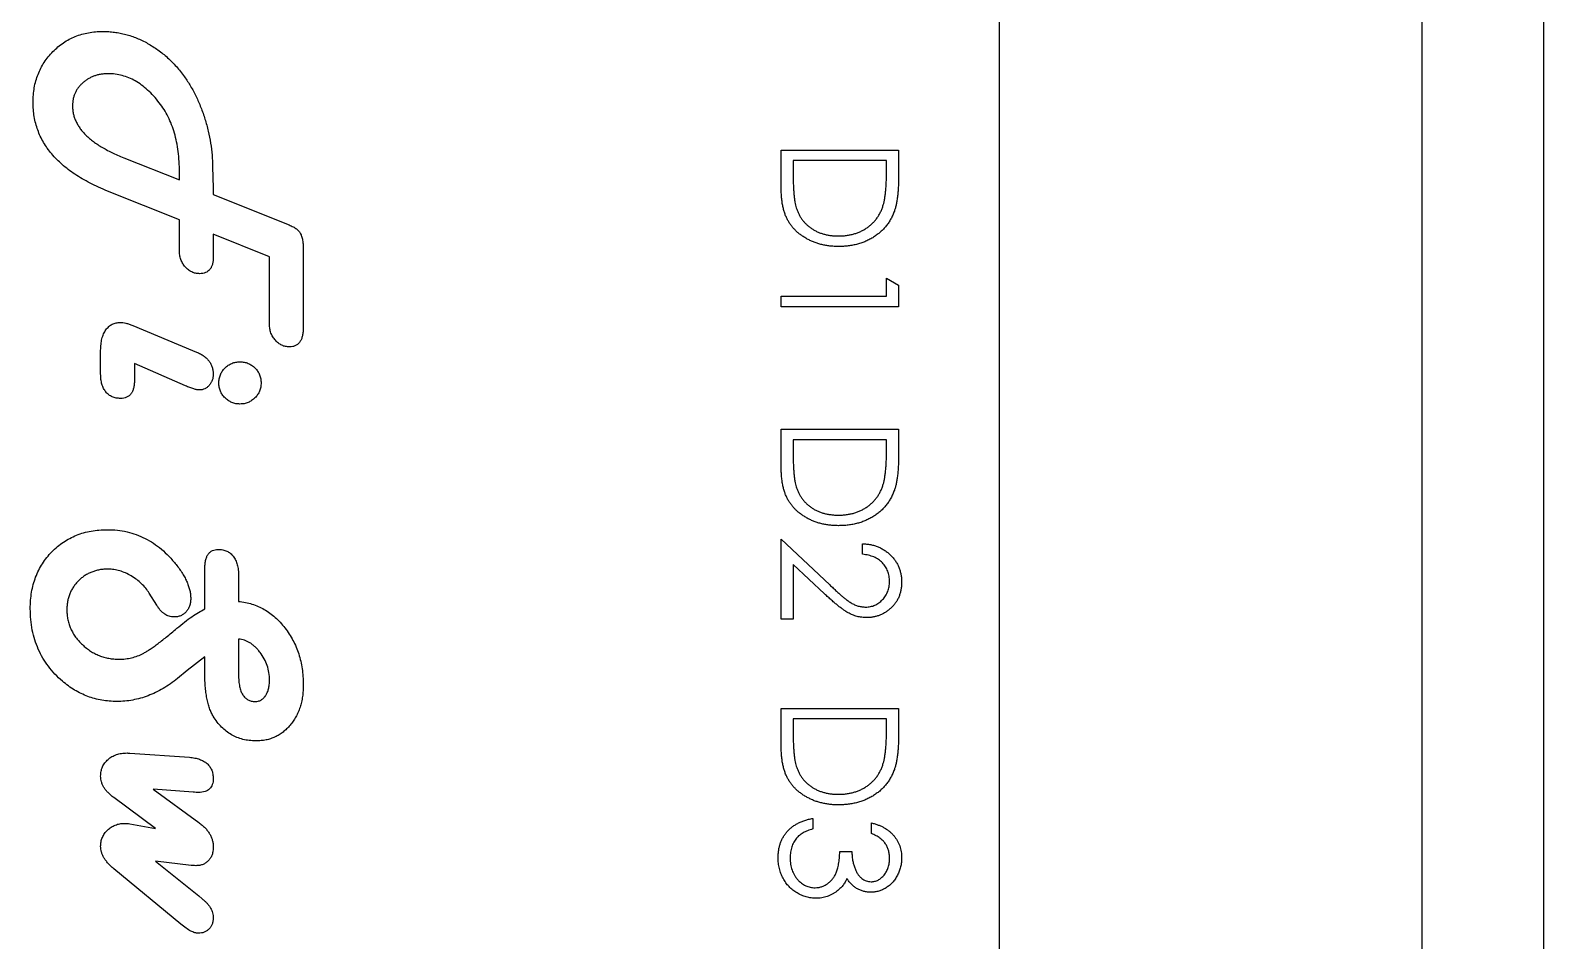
# Model space of a CAD drawing. Header units: millimetres. Extents: x 2 to 1187, y 2 to 839.
# Drawn here: x 215.03 to 242.3, y 710.79 to 727.18 of the extents above; entities that cross this region are included whole.
import ezdxf

# ---------------------------------------------------------------- set-up
doc = ezdxf.new("R2010")
doc.units = ezdxf.units.MM

msp = doc.modelspace()

# ---------------------------------------------------------------- linework, layer by layer
at = {"color": 7, "linetype": 'Continuous', "lineweight": 25}
for p, q in [((242.297, 671.841), (242.297, 747.506)), ((232.487, 735.964), (232.487, 675.639)), ((240.107, 675.639), (240.107, 735.964)), ((216.713, 724.886), (217.717, 724.485)), ((228.557, 725.024), (230.674, 725.024)), ((228.557, 724.368), (228.557, 725.024)), ((228.774, 724.834), (228.774, 724.591)), ((230.457, 724.834), (228.774, 724.834)), ((230.457, 724.685), (230.457, 724.834)), ((230.674, 725.024), (230.674, 724.597)), ((217.717, 724.485), (217.717, 724.628)), ((218.313, 724.721), (218.323, 724.344)), ((217.717, 723.769), (216.421, 724.286)), ((218.323, 724.344), (218.326, 724.226)), ((218.326, 724.226), (219.602, 723.713)), ((217.717, 723.218), (217.717, 723.769)), ((219.602, 723.713), (219.676, 723.683)), ((218.326, 723.509), (218.326, 723.095)), ((219.34, 723.1), (218.326, 723.509)), ((219.948, 723.207), (219.948, 721.836)), ((219.34, 721.886), (219.34, 723.1)), ((230.457, 722.718), (230.674, 722.593)), ((230.457, 722.392), (230.457, 722.718)), ((228.557, 722.392), (230.457, 722.392)), ((228.557, 722.202), (228.557, 722.392)), ((230.674, 722.593), (230.674, 722.202)), ((230.674, 722.202), (228.557, 722.202)), ((216.876, 721.864), (217.952, 721.415)), ((216.297, 720.992), (216.297, 721.418)), ((217.952, 721.415), (218.026, 721.386)), ((216.906, 721.179), (216.906, 720.877)), ((217.825, 720.779), (216.906, 721.179)), ((228.557, 719.997), (230.674, 719.997)), ((228.557, 719.341), (228.557, 719.997)), ((230.674, 719.997), (230.674, 719.57)), ((228.774, 719.807), (228.774, 719.564)), ((230.457, 719.807), (228.774, 719.807)), ((230.457, 719.658), (230.457, 719.807)), ((228.557, 718.016), (229.433, 717.195)), ((228.557, 716.578), (228.557, 718.016)), ((230.023, 717.745), (230.023, 717.935)), ((218.173, 716.76), (218.173, 717.482)), ((228.774, 717.563), (228.774, 716.578)), ((229.34, 717.033), (228.774, 717.563)), ((218.782, 717.356), (218.782, 716.898)), ((217.307, 716.827), (217.174, 717.043)), ((228.774, 716.578), (228.557, 716.578)), ((218.782, 716.217), (218.782, 715.575)), ((218.173, 715.896), (217.858, 715.65)), ((218.173, 715.628), (218.173, 715.896)), ((217.858, 715.65), (217.684, 715.508)), ((228.557, 714.97), (230.674, 714.97)), ((228.557, 714.314), (228.557, 714.97)), ((230.674, 714.97), (230.674, 714.543)), ((228.774, 714.78), (228.774, 714.537)), ((230.457, 714.78), (228.774, 714.78)), ((230.457, 714.631), (230.457, 714.78)), ((216.824, 714.165), (217.896, 714.089)), ((217.284, 712.808), (216.535, 713.363)), ((217.246, 713.514), (218.064, 712.917)), ((217.964, 713.461), (217.246, 713.514)), ((216.823, 712.891), (217.284, 712.808)), ((229.127, 712.989), (229.127, 712.799)), ((230.186, 712.718), (230.186, 712.908)), ((229.616, 712.392), (229.833, 712.392)), ((217.742, 711.084), (216.535, 712.08)), ((217.284, 712.217), (218.067, 711.592)), ((217.926, 712.141), (217.284, 712.217)), ((218.067, 711.592), (218.128, 711.541))]:
    msp.add_line(p, q, dxfattribs=at)
for points, knots in [([(215.08, 725.882), (215.081, 725.927), (215.083, 726.015), (215.1, 726.145), (215.127, 726.269), (215.168, 726.387), (215.217, 726.499), (215.279, 726.605), (215.352, 726.705), (215.435, 726.798), (215.527, 726.883), (215.625, 726.957), (215.73, 727.02), (215.84, 727.071), (215.956, 727.112), (216.078, 727.138), (216.205, 727.157), (216.292, 727.159), (216.337, 727.16)], [0, 0, 0, 0, 0.067594, 0.132505, 0.195265, 0.256964, 0.317959, 0.378657, 0.440276, 0.502661, 0.56499, 0.626209, 0.686628, 0.747234, 0.807812, 0.869801, 0.933589, 1, 1, 1, 1]), ([(216.337, 727.16), (216.372, 727.159), (216.442, 727.158), (216.546, 727.147), (216.649, 727.131), (216.75, 727.107), (216.851, 727.077), (216.95, 727.04), (217.049, 726.997), (217.145, 726.946), (217.239, 726.889), (217.331, 726.828), (217.419, 726.76), (217.503, 726.688), (217.585, 726.61), (217.663, 726.527), (217.737, 726.438), (217.784, 726.376), (217.807, 726.344)], [0, 0, 0, 0, 0.060363, 0.120083, 0.179374, 0.239015, 0.299153, 0.359577, 0.421115, 0.483613, 0.546476, 0.60989, 0.673314, 0.73669, 0.801187, 0.866344, 0.932676, 1, 1, 1, 1]), ([(216.436, 726.399), (216.413, 726.399), (216.369, 726.398), (216.305, 726.389), (216.243, 726.377), (216.184, 726.359), (216.127, 726.336), (216.073, 726.307), (216.022, 726.274), (215.975, 726.235), (215.932, 726.193), (215.894, 726.148), (215.861, 726.101), (215.836, 726.05), (215.815, 725.997), (215.801, 725.941), (215.792, 725.883), (215.791, 725.844), (215.79, 725.824)], [0, 0, 0, 0, 0.069826, 0.13683, 0.2022, 0.265819, 0.328783, 0.39195, 0.454797, 0.518394, 0.581673, 0.641695, 0.701355, 0.759367, 0.818368, 0.876912, 0.937519, 1, 1, 1, 1]), ([(217.353, 725.876), (217.32, 725.918), (217.255, 725.998), (217.148, 726.105), (217.037, 726.195), (216.924, 726.27), (216.807, 726.327), (216.686, 726.369), (216.562, 726.395), (216.478, 726.398), (216.436, 726.399)], [0, 0, 0, 0, 0.146335, 0.283415, 0.412996, 0.535782, 0.654185, 0.769708, 0.884759, 1, 1, 1, 1]), ([(217.807, 726.344), (217.845, 726.288), (217.922, 726.174), (218.02, 725.989), (218.106, 725.79), (218.179, 725.581), (218.238, 725.366), (218.281, 725.149), (218.308, 724.935), (218.311, 724.792), (218.313, 724.721)], [0, 0, 0, 0, 0.11758, 0.239015, 0.363665, 0.493665, 0.624132, 0.751489, 0.876814, 1, 1, 1, 1]), ([(216.421, 724.286), (216.367, 724.309), (216.261, 724.354), (216.108, 724.426), (215.967, 724.505), (215.835, 724.586), (215.715, 724.672), (215.604, 724.761), (215.505, 724.855), (215.414, 724.952), (215.336, 725.055), (215.267, 725.161), (215.209, 725.271), (215.162, 725.385), (215.126, 725.504), (215.098, 725.626), (215.084, 725.753), (215.081, 725.838), (215.08, 725.882)], [0, 0, 0, 0, 0.0794, 0.155175, 0.227494, 0.297025, 0.363389, 0.427145, 0.488326, 0.547773, 0.605648, 0.662018, 0.717897, 0.772954, 0.828455, 0.884585, 0.941577, 1, 1, 1, 1]), ([(217.717, 724.628), (217.716, 724.691), (217.714, 724.815), (217.696, 724.996), (217.668, 725.168), (217.629, 725.329), (217.578, 725.481), (217.515, 725.623), (217.442, 725.756), (217.383, 725.836), (217.353, 725.876)], [0, 0, 0, 0, 0.1436955, 0.280782, 0.4118361, 0.5369578, 0.656946, 0.7740427, 0.8879185, 1, 1, 1, 1]), ([(215.79, 725.824), (215.791, 725.8), (215.793, 725.753), (215.803, 725.684), (215.821, 725.616), (215.847, 725.55), (215.88, 725.486), (215.919, 725.423), (215.967, 725.362), (216.021, 725.302), (216.083, 725.245), (216.151, 725.188), (216.227, 725.134), (216.31, 725.081), (216.401, 725.03), (216.498, 724.98), (216.603, 724.931), (216.676, 724.902), (216.713, 724.886)], [0, 0, 0, 0, 0.050531, 0.100396, 0.150313, 0.200739, 0.252202, 0.305201, 0.36019, 0.417578, 0.478138, 0.541356, 0.608374, 0.678197, 0.752587, 0.830926, 0.913356, 1, 1, 1, 1]), ([(228.774, 724.591), (228.775, 724.556), (228.775, 724.489), (228.777, 724.393), (228.782, 724.304), (228.787, 724.224), (228.795, 724.153), (228.804, 724.09), (228.814, 724.035), (228.824, 724.002), (228.828, 723.986)], [0, 0, 0, 0, 0.171901, 0.330628, 0.475549, 0.606746, 0.725024, 0.829742, 0.921323, 1, 1, 1, 1]), ([(230.398, 724.035), (230.403, 724.053), (230.413, 724.09), (230.424, 724.152), (230.434, 724.221), (230.443, 724.299), (230.449, 724.384), (230.454, 724.477), (230.457, 724.579), (230.457, 724.649), (230.457, 724.685)], [0, 0, 0, 0, 0.084319, 0.179285, 0.286583, 0.405111, 0.535593, 0.67819, 0.832976, 1, 1, 1, 1]), ([(230.674, 724.597), (230.674, 724.56), (230.673, 724.488), (230.67, 724.384), (230.664, 724.288), (230.656, 724.2), (230.645, 724.12), (230.632, 724.048), (230.617, 723.983), (230.604, 723.944), (230.598, 723.925)], [0, 0, 0, 0, 0.16429, 0.317407, 0.458845, 0.588746, 0.707831, 0.81577, 0.91288, 1, 1, 1, 1]), ([(229.589, 723.287), (229.563, 723.288), (229.511, 723.289), (229.435, 723.295), (229.362, 723.305), (229.29, 723.32), (229.221, 723.339), (229.155, 723.362), (229.091, 723.389), (229.029, 723.42), (228.971, 723.455), (228.917, 723.492), (228.865, 723.531), (228.819, 723.574), (228.776, 723.619), (228.738, 723.666), (228.703, 723.716), (228.671, 723.769), (228.644, 723.826), (228.621, 723.888), (228.601, 723.955), (228.585, 724.027), (228.572, 724.105), (228.564, 724.188), (228.558, 724.276), (228.558, 724.337), (228.557, 724.368)], [0, 0, 0, 0, 0.046076, 0.090797, 0.134281, 0.177005, 0.218799, 0.260135, 0.300966, 0.341496, 0.381461, 0.420134, 0.457932, 0.494759, 0.531032, 0.56696, 0.602531, 0.638141, 0.674888, 0.713498, 0.754468, 0.797837, 0.844006, 0.893083, 0.944969, 1, 1, 1, 1]), ([(228.828, 723.986), (228.835, 723.967), (228.849, 723.929), (228.873, 723.874), (228.902, 723.822), (228.935, 723.774), (228.971, 723.729), (229.011, 723.687), (229.055, 723.648), (229.103, 723.612), (229.154, 723.581), (229.208, 723.553), (229.265, 723.529), (229.325, 723.51), (229.387, 723.496), (229.452, 723.485), (229.52, 723.479), (229.566, 723.478), (229.589, 723.477)], [0, 0, 0, 0, 0.062404, 0.123317, 0.183094, 0.241742, 0.300863, 0.359954, 0.419146, 0.479785, 0.541094, 0.602537, 0.66452, 0.727852, 0.79293, 0.859696, 0.928477, 1, 1, 1, 1]), ([(229.589, 723.477), (229.614, 723.478), (229.663, 723.478), (229.734, 723.486), (229.803, 723.497), (229.869, 723.513), (229.932, 723.534), (229.993, 723.559), (230.05, 723.589), (230.105, 723.624), (230.156, 723.662), (230.203, 723.705), (230.247, 723.751), (230.286, 723.8), (230.32, 723.854), (230.351, 723.911), (230.377, 723.971), (230.391, 724.013), (230.398, 724.035)], [0, 0, 0, 0, 0.070142, 0.137795, 0.2032, 0.267139, 0.329981, 0.391589, 0.453055, 0.514083, 0.574741, 0.634599, 0.693842, 0.753474, 0.81315, 0.874096, 0.936015, 1, 1, 1, 1]), ([(230.598, 723.925), (230.588, 723.901), (230.57, 723.852), (230.535, 723.783), (230.496, 723.718), (230.452, 723.657), (230.402, 723.601), (230.348, 723.548), (230.288, 723.5), (230.224, 723.455), (230.156, 723.416), (230.084, 723.381), (230.01, 723.352), (229.932, 723.329), (229.851, 723.31), (229.766, 723.297), (229.679, 723.289), (229.619, 723.288), (229.589, 723.287)], [0, 0, 0, 0, 0.061542, 0.121689, 0.181146, 0.239864, 0.298688, 0.357631, 0.417586, 0.478661, 0.540404, 0.602339, 0.665116, 0.728572, 0.79366, 0.860541, 0.929239, 1, 1, 1, 1]), ([(219.676, 723.683), (219.701, 723.673), (219.748, 723.653), (219.811, 723.617), (219.859, 723.575), (219.897, 723.527), (219.92, 723.467), (219.937, 723.395), (219.947, 723.307), (219.948, 723.242), (219.948, 723.207)], [0, 0, 0, 0, 0.137096, 0.25548, 0.361145, 0.455384, 0.555903, 0.678189, 0.825697, 1, 1, 1, 1]), ([(218.082, 722.798), (218.057, 722.8), (218.008, 722.803), (217.939, 722.826), (217.876, 722.866), (217.82, 722.918), (217.774, 722.982), (217.741, 723.054), (217.72, 723.133), (217.718, 723.189), (217.717, 723.218)], [0, 0, 0, 0, 0.119929, 0.234674, 0.352102, 0.476393, 0.604128, 0.73147, 0.861147, 1, 1, 1, 1]), ([(218.326, 723.095), (218.325, 723.071), (218.324, 723.028), (218.313, 722.967), (218.294, 722.915), (218.266, 722.872), (218.231, 722.839), (218.188, 722.814), (218.137, 722.801), (218.101, 722.799), (218.082, 722.798)], [0, 0, 0, 0, 0.159181, 0.298744, 0.422186, 0.534389, 0.641688, 0.751674, 0.86952, 1, 1, 1, 1]), ([(216.297, 721.418), (216.298, 721.455), (216.301, 721.525), (216.318, 721.625), (216.348, 721.712), (216.389, 721.787), (216.442, 721.846), (216.503, 721.891), (216.575, 721.916), (216.626, 721.919), (216.652, 721.921)], [0, 0, 0, 0, 0.160913, 0.305426, 0.437887, 0.559154, 0.672936, 0.780857, 0.886838, 1, 1, 1, 1]), ([(216.652, 721.921), (216.668, 721.92), (216.701, 721.919), (216.754, 721.907), (216.814, 721.89), (216.854, 721.873), (216.876, 721.864)], [0, 0, 0, 0, 0.201961, 0.435723, 0.699382, 1, 1, 1, 1]), ([(219.699, 721.48), (219.675, 721.481), (219.628, 721.483), (219.56, 721.507), (219.498, 721.545), (219.443, 721.597), (219.398, 721.659), (219.364, 721.729), (219.343, 721.806), (219.341, 721.859), (219.34, 721.886)], [0, 0, 0, 0, 0.119021, 0.234288, 0.352997, 0.478698, 0.607662, 0.734788, 0.864054, 1, 1, 1, 1]), ([(219.948, 721.836), (219.948, 721.808), (219.947, 721.756), (219.934, 721.683), (219.917, 721.62), (219.888, 721.569), (219.853, 721.528), (219.808, 721.5), (219.756, 721.483), (219.719, 721.481), (219.699, 721.48)], [0, 0, 0, 0, 0.168752, 0.31681, 0.44782, 0.563516, 0.669238, 0.772543, 0.880674, 1, 1, 1, 1]), ([(218.026, 721.386), (218.05, 721.376), (218.096, 721.356), (218.156, 721.316), (218.209, 721.273), (218.252, 721.225), (218.286, 721.171), (218.308, 721.113), (218.323, 721.05), (218.325, 721.006), (218.326, 720.984)], [0, 0, 0, 0, 0.145512, 0.279216, 0.404163, 0.52462, 0.639504, 0.755646, 0.874007, 1, 1, 1, 1]), ([(216.657, 720.552), (216.63, 720.553), (216.578, 720.555), (216.506, 720.579), (216.442, 720.614), (216.389, 720.667), (216.348, 720.732), (216.317, 720.809), (216.301, 720.897), (216.298, 720.959), (216.297, 720.992)], [0, 0, 0, 0, 0.124924, 0.239869, 0.35081, 0.464073, 0.582658, 0.708713, 0.846916, 1, 1, 1, 1]), ([(218.326, 720.984), (218.325, 720.965), (218.323, 720.929), (218.309, 720.877), (218.286, 720.829), (218.254, 720.786), (218.216, 720.75), (218.175, 720.723), (218.128, 720.707), (218.096, 720.705), (218.079, 720.704)], [0, 0, 0, 0, 0.134854, 0.261958, 0.389872, 0.520408, 0.646698, 0.764912, 0.880238, 1, 1, 1, 1]), ([(218.427, 720.831), (218.428, 720.856), (218.431, 720.906), (218.452, 720.978), (218.488, 721.044), (218.536, 721.102), (218.595, 721.15), (218.66, 721.186), (218.732, 721.207), (218.782, 721.21), (218.807, 721.211)], [0, 0, 0, 0, 0.127804, 0.250703, 0.372885, 0.5, 0.627115, 0.749297, 0.872196, 1, 1, 1, 1]), ([(218.807, 721.211), (218.833, 721.21), (218.883, 721.207), (218.955, 721.186), (219.02, 721.15), (219.079, 721.102), (219.127, 721.044), (219.163, 720.978), (219.184, 720.906), (219.186, 720.856), (219.188, 720.831)], [0, 0, 0, 0, 0.127804, 0.250703, 0.372885, 0.5, 0.627115, 0.749297, 0.872196, 1, 1, 1, 1]), ([(216.906, 720.877), (216.905, 720.852), (216.904, 720.804), (216.892, 720.737), (216.873, 720.68), (216.846, 720.633), (216.81, 720.596), (216.765, 720.57), (216.714, 720.553), (216.677, 720.552), (216.657, 720.552)], [0, 0, 0, 0, 0.163087, 0.30785, 0.433392, 0.547451, 0.655418, 0.761908, 0.874045, 1, 1, 1, 1]), ([(218.079, 720.704), (218.064, 720.705), (218.028, 720.708), (217.97, 720.724), (217.9, 720.746), (217.851, 720.768), (217.825, 720.779)], [0, 0, 0, 0, 0.176211, 0.402499, 0.674985, 1, 1, 1, 1]), ([(218.807, 720.45), (218.782, 720.452), (218.732, 720.454), (218.66, 720.476), (218.595, 720.512), (218.536, 720.56), (218.488, 720.618), (218.452, 720.683), (218.431, 720.755), (218.428, 720.805), (218.427, 720.831)], [0, 0, 0, 0, 0.127804, 0.250703, 0.372885, 0.5, 0.627115, 0.749297, 0.872196, 1, 1, 1, 1]), ([(219.188, 720.831), (219.186, 720.805), (219.184, 720.755), (219.163, 720.683), (219.127, 720.618), (219.079, 720.56), (219.02, 720.512), (218.955, 720.476), (218.883, 720.454), (218.833, 720.452), (218.807, 720.45)], [0, 0, 0, 0, 0.127804, 0.250703, 0.372885, 0.5, 0.627115, 0.749297, 0.872196, 1, 1, 1, 1]), ([(230.398, 719.008), (230.403, 719.026), (230.413, 719.063), (230.424, 719.125), (230.434, 719.194), (230.443, 719.272), (230.449, 719.357), (230.454, 719.45), (230.457, 719.552), (230.457, 719.622), (230.457, 719.658)], [0, 0, 0, 0, 0.084319, 0.179285, 0.286583, 0.405111, 0.535593, 0.67819, 0.832976, 1, 1, 1, 1]), ([(229.589, 718.26), (229.563, 718.261), (229.511, 718.261), (229.435, 718.268), (229.362, 718.278), (229.29, 718.293), (229.221, 718.312), (229.155, 718.335), (229.091, 718.362), (229.029, 718.393), (228.971, 718.428), (228.917, 718.465), (228.865, 718.504), (228.819, 718.547), (228.776, 718.591), (228.738, 718.639), (228.703, 718.689), (228.671, 718.742), (228.644, 718.799), (228.621, 718.86), (228.601, 718.928), (228.585, 719), (228.572, 719.078), (228.564, 719.161), (228.558, 719.249), (228.558, 719.31), (228.557, 719.341)], [0, 0, 0, 0, 0.046076, 0.090797, 0.134281, 0.177005, 0.218799, 0.260135, 0.300966, 0.341496, 0.381461, 0.420134, 0.457932, 0.494759, 0.531032, 0.56696, 0.602531, 0.638141, 0.674888, 0.713498, 0.754468, 0.797837, 0.844006, 0.893083, 0.944969, 1, 1, 1, 1]), ([(228.774, 719.564), (228.775, 719.529), (228.775, 719.462), (228.777, 719.366), (228.782, 719.277), (228.787, 719.197), (228.795, 719.126), (228.804, 719.063), (228.814, 719.008), (228.824, 718.974), (228.828, 718.959)], [0, 0, 0, 0, 0.171901, 0.330628, 0.475549, 0.606746, 0.725024, 0.829742, 0.921323, 1, 1, 1, 1]), ([(230.674, 719.57), (230.674, 719.532), (230.673, 719.461), (230.67, 719.357), (230.664, 719.261), (230.656, 719.173), (230.645, 719.093), (230.632, 719.021), (230.617, 718.956), (230.604, 718.917), (230.598, 718.898)], [0, 0, 0, 0, 0.16429, 0.317407, 0.458845, 0.588746, 0.707831, 0.81577, 0.91288, 1, 1, 1, 1]), ([(228.828, 718.959), (228.835, 718.94), (228.849, 718.902), (228.873, 718.847), (228.902, 718.795), (228.935, 718.747), (228.971, 718.702), (229.011, 718.66), (229.055, 718.621), (229.103, 718.585), (229.154, 718.553), (229.208, 718.526), (229.265, 718.502), (229.325, 718.483), (229.387, 718.468), (229.452, 718.458), (229.52, 718.451), (229.566, 718.451), (229.589, 718.45)], [0, 0, 0, 0, 0.062404, 0.123317, 0.183094, 0.241742, 0.300863, 0.359954, 0.419146, 0.479785, 0.541094, 0.602537, 0.66452, 0.727852, 0.79293, 0.859696, 0.928477, 1, 1, 1, 1]), ([(229.589, 718.45), (229.614, 718.451), (229.663, 718.451), (229.734, 718.459), (229.803, 718.47), (229.869, 718.486), (229.932, 718.507), (229.993, 718.532), (230.05, 718.562), (230.105, 718.597), (230.156, 718.635), (230.203, 718.678), (230.247, 718.724), (230.286, 718.773), (230.32, 718.827), (230.351, 718.883), (230.377, 718.944), (230.391, 718.986), (230.398, 719.008)], [0, 0, 0, 0, 0.070142, 0.137795, 0.2032, 0.267139, 0.329981, 0.391589, 0.453055, 0.514083, 0.574741, 0.634599, 0.693842, 0.753474, 0.81315, 0.874096, 0.936015, 1, 1, 1, 1]), ([(230.598, 718.898), (230.588, 718.874), (230.57, 718.825), (230.535, 718.756), (230.496, 718.691), (230.452, 718.63), (230.402, 718.574), (230.348, 718.521), (230.288, 718.473), (230.224, 718.428), (230.156, 718.389), (230.084, 718.354), (230.01, 718.325), (229.932, 718.302), (229.851, 718.283), (229.766, 718.27), (229.679, 718.262), (229.619, 718.261), (229.589, 718.26)], [0, 0, 0, 0, 0.061542, 0.121689, 0.181146, 0.239864, 0.298688, 0.357631, 0.417586, 0.478661, 0.540404, 0.602339, 0.665116, 0.728572, 0.79366, 0.860541, 0.929239, 1, 1, 1, 1]), ([(215.029, 716.765), (215.03, 716.816), (215.033, 716.916), (215.052, 717.062), (215.081, 717.201), (215.124, 717.334), (215.179, 717.459), (215.246, 717.577), (215.326, 717.688), (215.417, 717.791), (215.517, 717.884), (215.625, 717.966), (215.741, 718.034), (215.862, 718.091), (215.991, 718.135), (216.127, 718.167), (216.269, 718.185), (216.366, 718.187), (216.416, 718.188)], [0, 0, 0, 0, 0.068666, 0.134229, 0.197887, 0.25994, 0.320901, 0.381395, 0.442553, 0.504251, 0.565875, 0.62652, 0.686448, 0.746406, 0.806885, 0.869312, 0.933465, 1, 1, 1, 1]), ([(216.416, 718.188), (216.477, 718.187), (216.597, 718.183), (216.772, 718.153), (216.94, 718.104), (217.1, 718.034), (217.253, 717.946), (217.397, 717.837), (217.533, 717.709), (217.615, 717.611), (217.657, 717.561)], [0, 0, 0, 0, 0.12653, 0.249092, 0.369386, 0.489712, 0.611078, 0.735459, 0.86449, 1, 1, 1, 1]), ([(218.173, 717.482), (218.174, 717.509), (218.176, 717.561), (218.186, 717.633), (218.205, 717.695), (218.231, 717.745), (218.266, 717.786), (218.31, 717.813), (218.36, 717.831), (218.396, 717.833), (218.415, 717.833)], [0, 0, 0, 0, 0.170394, 0.319451, 0.451442, 0.566383, 0.67307, 0.776118, 0.883244, 1, 1, 1, 1]), ([(218.415, 717.833), (218.443, 717.832), (218.496, 717.829), (218.572, 717.806), (218.636, 717.765), (218.689, 717.709), (218.732, 717.639), (218.762, 717.556), (218.778, 717.46), (218.781, 717.392), (218.782, 717.356)], [0, 0, 0, 0, 0.122813, 0.235132, 0.343994, 0.455172, 0.573791, 0.701624, 0.842533, 1, 1, 1, 1]), ([(230.023, 717.935), (230.048, 717.933), (230.097, 717.931), (230.17, 717.92), (230.239, 717.903), (230.304, 717.88), (230.366, 717.852), (230.424, 717.817), (230.48, 717.776), (230.531, 717.73), (230.577, 717.68), (230.618, 717.627), (230.652, 717.57), (230.68, 717.511), (230.701, 717.448), (230.717, 717.383), (230.727, 717.314), (230.728, 717.268), (230.728, 717.244)], [0, 0, 0, 0, 0.068799, 0.135118, 0.199001, 0.261934, 0.323531, 0.385435, 0.447216, 0.510018, 0.572511, 0.633364, 0.693217, 0.752555, 0.812558, 0.873261, 0.935543, 1, 1, 1, 1]), ([(230.511, 717.254), (230.511, 717.271), (230.51, 717.303), (230.504, 717.351), (230.494, 717.396), (230.48, 717.44), (230.462, 717.481), (230.44, 717.52), (230.413, 717.557), (230.383, 717.592), (230.35, 717.624), (230.313, 717.652), (230.272, 717.677), (230.229, 717.698), (230.182, 717.715), (230.132, 717.729), (230.078, 717.739), (230.042, 717.743), (230.023, 717.745)], [0, 0, 0, 0, 0.064451, 0.126571, 0.186922, 0.245924, 0.304098, 0.361781, 0.420577, 0.480272, 0.540224, 0.600658, 0.661916, 0.724435, 0.788853, 0.856287, 0.926338, 1, 1, 1, 1]), ([(216.434, 717.478), (216.408, 717.478), (216.356, 717.477), (216.279, 717.467), (216.207, 717.45), (216.138, 717.427), (216.073, 717.398), (216.011, 717.362), (215.953, 717.319), (215.899, 717.27), (215.849, 717.216), (215.807, 717.158), (215.769, 717.097), (215.741, 717.032), (215.716, 716.964), (215.701, 716.891), (215.69, 716.816), (215.689, 716.764), (215.689, 716.738)], [0, 0, 0, 0, 0.067336, 0.13243, 0.195266, 0.25633, 0.316858, 0.377446, 0.438539, 0.500952, 0.562867, 0.62396, 0.684309, 0.744836, 0.806119, 0.86815, 0.932664, 1, 1, 1, 1]), ([(217.174, 717.043), (217.154, 717.074), (217.112, 717.135), (217.035, 717.217), (216.947, 717.291), (216.849, 717.356), (216.747, 717.41), (216.642, 717.45), (216.538, 717.473), (216.468, 717.477), (216.434, 717.478)], [0, 0, 0, 0, 0.123545, 0.248662, 0.376661, 0.509994, 0.642348, 0.7658, 0.885026, 1, 1, 1, 1]), ([(217.657, 717.561), (217.678, 717.534), (217.718, 717.481), (217.772, 717.4), (217.817, 717.32), (217.855, 717.243), (217.883, 717.167), (217.904, 717.092), (217.918, 717.019), (217.919, 716.971), (217.92, 716.947)], [0, 0, 0, 0, 0.151437, 0.293598, 0.427683, 0.554293, 0.673728, 0.786218, 0.894997, 1, 1, 1, 1]), ([(229.433, 717.195), (229.454, 717.175), (229.494, 717.137), (229.553, 717.083), (229.607, 717.034), (229.657, 716.99), (229.703, 716.952), (229.745, 716.92), (229.782, 716.893), (229.827, 716.864), (229.88, 716.836), (229.946, 716.812), (230.014, 716.798), (230.059, 716.796), (230.082, 716.795)], [0, 0, 0, 0, 0.110794, 0.212813, 0.306078, 0.390617, 0.467233, 0.534451, 0.593867, 0.644833, 0.736221, 0.825037, 0.911992, 1, 1, 1, 1]), ([(230.082, 716.795), (230.097, 716.795), (230.125, 716.796), (230.167, 716.803), (230.207, 716.813), (230.246, 716.828), (230.283, 716.846), (230.319, 716.87), (230.353, 716.897), (230.385, 716.928), (230.414, 716.962), (230.441, 716.998), (230.462, 717.036), (230.48, 717.076), (230.494, 717.118), (230.504, 717.162), (230.51, 717.207), (230.511, 717.238), (230.511, 717.254)], [0, 0, 0, 0, 0.061969, 0.122129, 0.180999, 0.240162, 0.299865, 0.359951, 0.421742, 0.486546, 0.551508, 0.614995, 0.67724, 0.739715, 0.803039, 0.866487, 0.931969, 1, 1, 1, 1]), ([(230.728, 717.244), (230.728, 717.221), (230.727, 717.176), (230.718, 717.109), (230.703, 717.046), (230.683, 716.986), (230.656, 716.929), (230.623, 716.876), (230.586, 716.826), (230.541, 716.781), (230.494, 716.74), (230.444, 716.704), (230.392, 716.673), (230.337, 716.648), (230.281, 716.629), (230.222, 716.615), (230.161, 716.607), (230.12, 716.606), (230.099, 716.605)], [0, 0, 0, 0, 0.069475, 0.136517, 0.200789, 0.26383, 0.325735, 0.387291, 0.449509, 0.512968, 0.576275, 0.63758, 0.697903, 0.757172, 0.816599, 0.876653, 0.93729, 1, 1, 1, 1]), ([(217.92, 716.947), (217.919, 716.923), (217.917, 716.878), (217.901, 716.814), (217.875, 716.756), (217.837, 716.707), (217.792, 716.666), (217.739, 716.637), (217.681, 716.619), (217.639, 716.617), (217.618, 716.616)], [0, 0, 0, 0, 0.139394, 0.269604, 0.393233, 0.516083, 0.636856, 0.752805, 0.873195, 1, 1, 1, 1]), ([(218.782, 716.898), (218.823, 716.893), (218.905, 716.882), (219.024, 716.85), (219.137, 716.809), (219.245, 716.754), (219.347, 716.687), (219.445, 716.61), (219.535, 716.52), (219.62, 716.42), (219.697, 716.311), (219.764, 716.196), (219.821, 716.076), (219.869, 715.951), (219.903, 715.82), (219.93, 715.684), (219.945, 715.542), (219.947, 715.446), (219.948, 715.397)], [0, 0, 0, 0, 0.05995, 0.118451, 0.176021, 0.233946, 0.29189, 0.351091, 0.412059, 0.475381, 0.53967, 0.602991, 0.666874, 0.730579, 0.795539, 0.861688, 0.929682, 1, 1, 1, 1]), ([(230.099, 716.605), (230.07, 716.606), (230.011, 716.608), (229.925, 716.625), (229.842, 716.653), (229.775, 716.685), (229.721, 716.718), (229.677, 716.748), (229.629, 716.783), (229.578, 716.823), (229.523, 716.868), (229.465, 716.918), (229.403, 716.974), (229.361, 717.013), (229.34, 717.033)], [0, 0, 0, 0, 0.098702, 0.195672, 0.292422, 0.391343, 0.444462, 0.504229, 0.570352, 0.642546, 0.722288, 0.807921, 0.90047, 1, 1, 1, 1]), ([(215.608, 715.459), (215.562, 715.502), (215.471, 715.585), (215.353, 715.725), (215.253, 715.875), (215.171, 716.035), (215.107, 716.204), (215.063, 716.382), (215.033, 716.571), (215.031, 716.699), (215.029, 716.765)], [0, 0, 0, 0, 0.126798, 0.25057, 0.371744, 0.49249, 0.614109, 0.738169, 0.866223, 1, 1, 1, 1]), ([(215.689, 716.738), (215.69, 716.708), (215.692, 716.65), (215.704, 716.565), (215.727, 716.483), (215.757, 716.404), (215.797, 716.327), (215.845, 716.254), (215.902, 716.183), (215.967, 716.117), (216.038, 716.055), (216.113, 716.002), (216.191, 715.957), (216.272, 715.92), (216.356, 715.891), (216.444, 715.871), (216.534, 715.858), (216.595, 715.856), (216.627, 715.856)], [0, 0, 0, 0, 0.061741, 0.12183, 0.181114, 0.240011, 0.300128, 0.361901, 0.424702, 0.490686, 0.556834, 0.620947, 0.683914, 0.746061, 0.808237, 0.871015, 0.934403, 1, 1, 1, 1]), ([(217.618, 716.616), (217.603, 716.617), (217.574, 716.618), (217.531, 716.629), (217.488, 716.644), (217.45, 716.67), (217.41, 716.698), (217.374, 716.736), (217.339, 716.778), (217.318, 716.811), (217.307, 716.827)], [0, 0, 0, 0, 0.113225, 0.22524, 0.3376, 0.45347, 0.577298, 0.708495, 0.848973, 1, 1, 1, 1]), ([(217.672, 716.413), (217.718, 716.451), (217.805, 716.523), (217.935, 716.619), (218.055, 716.698), (218.136, 716.74), (218.173, 716.76)], [0, 0, 0, 0, 0.29209, 0.5562393, 0.7906399, 1, 1, 1, 1]), ([(216.627, 715.856), (216.666, 715.857), (216.743, 715.859), (216.856, 715.88), (216.963, 715.912), (217.049, 715.951), (217.119, 715.992), (217.178, 716.029), (217.244, 716.075), (217.316, 716.127), (217.396, 716.188), (217.482, 716.256), (217.575, 716.331), (217.639, 716.385), (217.672, 716.413)], [0, 0, 0, 0, 0.096844, 0.19041, 0.282598, 0.373823, 0.423585, 0.481417, 0.547206, 0.62157, 0.703639, 0.794358, 0.892833, 1, 1, 1, 1]), ([(219.34, 715.48), (219.338, 715.525), (219.335, 715.614), (219.3, 715.743), (219.247, 715.866), (219.184, 715.96), (219.129, 716.031), (219.083, 716.076), (219.037, 716.117), (218.989, 716.15), (218.94, 716.178), (218.889, 716.197), (218.836, 716.211), (218.8, 716.215), (218.782, 716.217)], [0, 0, 0, 0, 0.133588, 0.264527, 0.396166, 0.532357, 0.600178, 0.664269, 0.724622, 0.782344, 0.838073, 0.892225, 0.94594, 1, 1, 1, 1]), ([(218.326, 714.828), (218.314, 714.85), (218.288, 714.896), (218.258, 714.974), (218.231, 715.061), (218.21, 715.157), (218.194, 715.261), (218.182, 715.376), (218.175, 715.499), (218.174, 715.584), (218.173, 715.628)], [0, 0, 0, 0, 0.092513, 0.193076, 0.302905, 0.422157, 0.550725, 0.689031, 0.839337, 1, 1, 1, 1]), ([(218.782, 715.575), (218.783, 715.538), (218.784, 715.467), (218.799, 715.369), (218.82, 715.285), (218.854, 715.216), (218.896, 715.161), (218.95, 715.123), (219.012, 715.098), (219.058, 715.096), (219.082, 715.095)], [0, 0, 0, 0, 0.176412, 0.330709, 0.464721, 0.582402, 0.688438, 0.788, 0.888967, 1, 1, 1, 1]), ([(216.59, 715.095), (216.544, 715.096), (216.453, 715.098), (216.319, 715.116), (216.189, 715.144), (216.064, 715.184), (215.943, 715.236), (215.827, 715.299), (215.714, 715.373), (215.644, 715.43), (215.608, 715.459)], [0, 0, 0, 0, 0.128894, 0.255039, 0.378594, 0.500552, 0.622914, 0.746436, 0.871457, 1, 1, 1, 1]), ([(217.684, 715.508), (217.641, 715.475), (217.557, 715.41), (217.424, 715.326), (217.289, 715.256), (217.154, 715.196), (217.015, 715.151), (216.875, 715.119), (216.734, 715.098), (216.638, 715.096), (216.59, 715.095)], [0, 0, 0, 0, 0.135902, 0.267414, 0.394407, 0.51829, 0.640028, 0.76003, 0.87954, 1, 1, 1, 1]), ([(219.082, 715.095), (219.1, 715.096), (219.137, 715.098), (219.188, 715.119), (219.233, 715.153), (219.271, 715.2), (219.302, 715.257), (219.325, 715.324), (219.337, 715.399), (219.339, 715.452), (219.34, 715.48)], [0, 0, 0, 0, 0.107986, 0.211871, 0.317013, 0.432403, 0.557906, 0.692661, 0.838805, 1, 1, 1, 1]), ([(219.948, 715.397), (219.948, 715.36), (219.946, 715.289), (219.935, 715.185), (219.917, 715.085), (219.891, 714.991), (219.858, 714.902), (219.816, 714.818), (219.768, 714.739), (219.712, 714.666), (219.65, 714.601), (219.585, 714.543), (219.514, 714.494), (219.439, 714.454), (219.36, 714.423), (219.276, 714.4), (219.188, 714.388), (219.127, 714.386), (219.097, 714.385)], [0, 0, 0, 0, 0.073791, 0.144191, 0.212107, 0.278096, 0.342015, 0.404627, 0.466764, 0.528538, 0.589402, 0.648468, 0.705684, 0.762578, 0.819935, 0.878004, 0.937931, 1, 1, 1, 1]), ([(219.097, 714.385), (219.056, 714.386), (218.976, 714.389), (218.861, 714.41), (218.752, 714.445), (218.652, 714.494), (218.558, 714.556), (218.473, 714.634), (218.393, 714.724), (218.349, 714.793), (218.326, 714.828)], [0, 0, 0, 0, 0.131036, 0.255333, 0.376752, 0.495664, 0.615109, 0.737218, 0.865472, 1, 1, 1, 1]), ([(228.774, 714.537), (228.775, 714.502), (228.775, 714.435), (228.777, 714.338), (228.782, 714.25), (228.787, 714.17), (228.795, 714.099), (228.804, 714.035), (228.814, 713.981), (228.824, 713.947), (228.828, 713.932)], [0, 0, 0, 0, 0.171901, 0.330628, 0.475549, 0.606746, 0.725024, 0.829742, 0.921323, 1, 1, 1, 1]), ([(230.398, 713.981), (230.403, 713.999), (230.413, 714.036), (230.424, 714.098), (230.434, 714.167), (230.443, 714.245), (230.449, 714.33), (230.454, 714.423), (230.457, 714.524), (230.457, 714.595), (230.457, 714.631)], [0, 0, 0, 0, 0.084319, 0.179285, 0.286583, 0.405111, 0.535593, 0.67819, 0.832976, 1, 1, 1, 1]), ([(230.674, 714.543), (230.674, 714.505), (230.673, 714.434), (230.67, 714.33), (230.664, 714.234), (230.656, 714.146), (230.645, 714.066), (230.632, 713.994), (230.617, 713.929), (230.604, 713.89), (230.598, 713.871)], [0, 0, 0, 0, 0.16429, 0.317407, 0.458845, 0.588746, 0.707831, 0.81577, 0.91288, 1, 1, 1, 1]), ([(216.297, 713.75), (216.299, 713.779), (216.302, 713.836), (216.327, 713.918), (216.371, 713.99), (216.429, 714.052), (216.5, 714.104), (216.583, 714.14), (216.675, 714.163), (216.739, 714.166), (216.773, 714.167)], [0, 0, 0, 0, 0.1237928, 0.2410305, 0.3570262, 0.4774768, 0.6017953, 0.7270933, 0.8585452, 1, 1, 1, 1]), ([(216.773, 714.167), (216.782, 714.167), (216.799, 714.166), (216.816, 714.165), (216.824, 714.165)], [0, 0, 0, 0, 0.553355, 1, 1, 1, 1]), ([(229.589, 713.233), (229.563, 713.234), (229.511, 713.234), (229.435, 713.241), (229.362, 713.251), (229.29, 713.266), (229.221, 713.285), (229.155, 713.307), (229.091, 713.335), (229.029, 713.366), (228.971, 713.4), (228.917, 713.438), (228.865, 713.477), (228.819, 713.52), (228.776, 713.564), (228.738, 713.612), (228.703, 713.662), (228.671, 713.715), (228.644, 713.771), (228.621, 713.833), (228.601, 713.901), (228.585, 713.973), (228.572, 714.051), (228.564, 714.134), (228.558, 714.222), (228.558, 714.283), (228.557, 714.314)], [0, 0, 0, 0, 0.046076, 0.090797, 0.134281, 0.177005, 0.218799, 0.260135, 0.300966, 0.341496, 0.381461, 0.420134, 0.457932, 0.494759, 0.531032, 0.56696, 0.602531, 0.638141, 0.674888, 0.713498, 0.754468, 0.797837, 0.844006, 0.893083, 0.944969, 1, 1, 1, 1]), ([(217.896, 714.089), (217.929, 714.086), (217.991, 714.08), (218.077, 714.056), (218.152, 714.023), (218.214, 713.978), (218.265, 713.924), (218.301, 713.86), (218.322, 713.787), (218.324, 713.736), (218.326, 713.709)], [0, 0, 0, 0, 0.153283, 0.291801, 0.416781, 0.535442, 0.648251, 0.758922, 0.874691, 1, 1, 1, 1]), ([(228.828, 713.932), (228.835, 713.913), (228.849, 713.875), (228.873, 713.82), (228.902, 713.768), (228.935, 713.72), (228.971, 713.674), (229.011, 713.632), (229.055, 713.594), (229.103, 713.558), (229.154, 713.526), (229.208, 713.499), (229.265, 713.475), (229.325, 713.456), (229.387, 713.441), (229.452, 713.431), (229.52, 713.424), (229.566, 713.424), (229.589, 713.423)], [0, 0, 0, 0, 0.062404, 0.123317, 0.183094, 0.241742, 0.300863, 0.359954, 0.419146, 0.479785, 0.541094, 0.602537, 0.66452, 0.727852, 0.79293, 0.859696, 0.928477, 1, 1, 1, 1]), ([(229.589, 713.423), (229.614, 713.424), (229.663, 713.424), (229.734, 713.432), (229.803, 713.443), (229.869, 713.459), (229.932, 713.48), (229.993, 713.505), (230.05, 713.535), (230.105, 713.569), (230.156, 713.608), (230.203, 713.651), (230.247, 713.697), (230.286, 713.746), (230.32, 713.8), (230.351, 713.856), (230.377, 713.917), (230.391, 713.959), (230.398, 713.981)], [0, 0, 0, 0, 0.070142, 0.137795, 0.2032, 0.267139, 0.329981, 0.391589, 0.453055, 0.514083, 0.574741, 0.634599, 0.693842, 0.753474, 0.81315, 0.874096, 0.936015, 1, 1, 1, 1]), ([(216.535, 713.363), (216.516, 713.378), (216.48, 713.406), (216.431, 713.451), (216.39, 713.498), (216.356, 713.546), (216.329, 713.595), (216.311, 713.646), (216.3, 713.698), (216.298, 713.733), (216.297, 713.75)], [0, 0, 0, 0, 0.1506626, 0.2909769, 0.4231538, 0.5462458, 0.6642891, 0.7770076, 0.8887571, 1, 1, 1, 1]), ([(218.326, 713.709), (218.325, 713.689), (218.324, 713.652), (218.311, 713.6), (218.291, 713.555), (218.261, 713.519), (218.223, 713.49), (218.176, 713.471), (218.121, 713.459), (218.082, 713.458), (218.062, 713.457)], [0, 0, 0, 0, 0.142507, 0.267577, 0.382915, 0.490697, 0.601796, 0.719799, 0.851818, 1, 1, 1, 1]), ([(230.598, 713.871), (230.588, 713.846), (230.57, 713.798), (230.535, 713.729), (230.496, 713.664), (230.452, 713.603), (230.402, 713.547), (230.348, 713.494), (230.288, 713.446), (230.224, 713.401), (230.156, 713.362), (230.084, 713.327), (230.01, 713.298), (229.932, 713.275), (229.851, 713.256), (229.766, 713.243), (229.679, 713.235), (229.619, 713.234), (229.589, 713.233)], [0, 0, 0, 0, 0.061542, 0.121689, 0.181146, 0.239864, 0.298688, 0.357631, 0.417586, 0.478661, 0.540404, 0.602339, 0.665116, 0.728572, 0.79366, 0.860541, 0.929239, 1, 1, 1, 1]), ([(218.062, 713.457), (218.046, 713.457), (218.014, 713.457), (217.981, 713.46), (217.964, 713.461)], [0, 0, 0, 0, 0.471111, 1, 1, 1, 1]), ([(216.297, 712.487), (216.298, 712.515), (216.301, 712.569), (216.326, 712.647), (216.366, 712.719), (216.421, 712.781), (216.486, 712.834), (216.561, 712.871), (216.643, 712.896), (216.7, 712.898), (216.729, 712.899)], [0, 0, 0, 0, 0.125848, 0.245854, 0.366031, 0.492083, 0.618608, 0.742937, 0.868314, 1, 1, 1, 1]), ([(216.729, 712.899), (216.745, 712.899), (216.776, 712.899), (216.807, 712.894), (216.823, 712.891)], [0, 0, 0, 0, 0.493739, 1, 1, 1, 1]), ([(218.064, 712.917), (218.085, 712.902), (218.125, 712.871), (218.178, 712.82), (218.224, 712.768), (218.262, 712.714), (218.29, 712.657), (218.31, 712.598), (218.324, 712.538), (218.325, 712.497), (218.326, 712.476)], [0, 0, 0, 0, 0.145889, 0.283492, 0.413003, 0.535765, 0.653987, 0.768582, 0.883924, 1, 1, 1, 1]), ([(228.503, 712.283), (228.504, 712.306), (228.505, 712.35), (228.512, 712.416), (228.525, 712.478), (228.542, 712.538), (228.564, 712.594), (228.591, 712.648), (228.624, 712.699), (228.661, 712.747), (228.703, 712.792), (228.75, 712.832), (228.801, 712.869), (228.858, 712.901), (228.918, 712.93), (228.984, 712.953), (229.054, 712.974), (229.102, 712.984), (229.127, 712.989)], [0, 0, 0, 0, 0.065541, 0.128963, 0.190377, 0.250092, 0.308548, 0.366398, 0.424542, 0.48317, 0.542243, 0.601739, 0.662506, 0.724856, 0.789128, 0.856346, 0.926295, 1, 1, 1, 1]), ([(229.127, 712.799), (229.111, 712.794), (229.079, 712.784), (229.034, 712.768), (228.992, 712.749), (228.953, 712.729), (228.918, 712.708), (228.887, 712.685), (228.859, 712.661), (228.843, 712.642), (228.835, 712.633)], [0, 0, 0, 0, 0.14977, 0.291316, 0.425966, 0.55216, 0.671527, 0.786122, 0.895325, 1, 1, 1, 1]), ([(230.186, 712.908), (230.207, 712.902), (230.249, 712.892), (230.308, 712.871), (230.364, 712.849), (230.416, 712.821), (230.465, 712.791), (230.51, 712.757), (230.551, 712.72), (230.588, 712.679), (230.621, 712.636), (230.65, 712.59), (230.674, 712.543), (230.694, 712.493), (230.709, 712.442), (230.72, 712.389), (230.727, 712.334), (230.728, 712.296), (230.728, 712.278)], [0, 0, 0, 0, 0.0726253, 0.1419766, 0.2089849, 0.2739569, 0.3368893, 0.398745, 0.4601159, 0.5208249, 0.5809945, 0.6401519, 0.6986225, 0.7572711, 0.8164267, 0.876254, 0.9371653, 1, 1, 1, 1]), ([(228.835, 712.633), (228.826, 712.621), (228.807, 712.598), (228.784, 712.559), (228.764, 712.519), (228.748, 712.475), (228.735, 712.43), (228.727, 712.382), (228.721, 712.332), (228.72, 712.297), (228.72, 712.28)], [0, 0, 0, 0, 0.118271, 0.236178, 0.355663, 0.475904, 0.600127, 0.728608, 0.861313, 1, 1, 1, 1]), ([(230.511, 712.275), (230.51, 712.299), (230.509, 712.346), (230.494, 712.414), (230.471, 712.477), (230.444, 712.525), (230.417, 712.561), (230.393, 712.586), (230.367, 712.611), (230.337, 712.634), (230.304, 712.657), (230.267, 712.679), (230.228, 712.699), (230.2, 712.711), (230.186, 712.718)], [0, 0, 0, 0, 0.122728, 0.239717, 0.351862, 0.463202, 0.520261, 0.579432, 0.640596, 0.705298, 0.773236, 0.844649, 0.920046, 1, 1, 1, 1]), ([(216.535, 712.08), (216.516, 712.097), (216.48, 712.128), (216.432, 712.178), (216.39, 712.228), (216.356, 712.279), (216.33, 712.33), (216.311, 712.382), (216.3, 712.434), (216.298, 712.47), (216.297, 712.487)], [0, 0, 0, 0, 0.1523035, 0.295133, 0.4281832, 0.5528651, 0.6715965, 0.7838977, 0.8921944, 1, 1, 1, 1]), ([(218.326, 712.476), (218.325, 712.451), (218.323, 712.404), (218.307, 712.337), (218.28, 712.278), (218.243, 712.228), (218.196, 712.188), (218.142, 712.159), (218.08, 712.141), (218.036, 712.139), (218.013, 712.138)], [0, 0, 0, 0, 0.142499, 0.272947, 0.393962, 0.514057, 0.631061, 0.747274, 0.868164, 1, 1, 1, 1]), ([(229.186, 711.551), (229.157, 711.552), (229.097, 711.554), (229.01, 711.573), (228.925, 711.603), (228.843, 711.645), (228.766, 711.697), (228.698, 711.76), (228.639, 711.831), (228.59, 711.91), (228.551, 711.995), (228.524, 712.087), (228.506, 712.183), (228.504, 712.249), (228.503, 712.283)], [0, 0, 0, 0, 0.079642, 0.158909, 0.2396, 0.322409, 0.405828, 0.487644, 0.56972, 0.653065, 0.737457, 0.822492, 0.909755, 1, 1, 1, 1]), ([(228.72, 712.28), (228.721, 712.26), (228.721, 712.221), (228.728, 712.165), (228.738, 712.111), (228.753, 712.06), (228.771, 712.012), (228.795, 711.968), (228.822, 711.926), (228.853, 711.888), (228.887, 711.853), (228.923, 711.824), (228.96, 711.798), (228.999, 711.777), (229.039, 711.761), (229.081, 711.749), (229.124, 711.742), (229.153, 711.741), (229.168, 711.741)], [0, 0, 0, 0, 0.076062, 0.148732, 0.218375, 0.285723, 0.351058, 0.414935, 0.478486, 0.542169, 0.60475, 0.664119, 0.7215, 0.777616, 0.832666, 0.887858, 0.943468, 1, 1, 1, 1]), ([(229.168, 711.741), (229.188, 711.742), (229.227, 711.743), (229.285, 711.758), (229.341, 711.781), (229.393, 711.813), (229.442, 711.853), (229.486, 711.899), (229.522, 711.952), (229.547, 712.001), (229.563, 712.044), (229.575, 712.082), (229.584, 712.123), (229.593, 712.169), (229.601, 712.219), (229.607, 712.273), (229.612, 712.331), (229.615, 712.371), (229.616, 712.392)], [0, 0, 0, 0, 0.066905, 0.133477, 0.201023, 0.271218, 0.342859, 0.413811, 0.485552, 0.5598, 0.5999, 0.643609, 0.691911, 0.744703, 0.801504, 0.862866, 0.929333, 1, 1, 1, 1]), ([(229.833, 712.392), (229.833, 712.366), (229.834, 712.315), (229.845, 712.24), (229.859, 712.168), (229.881, 712.101), (229.908, 712.04), (229.937, 711.987), (229.971, 711.943), (230.008, 711.908), (230.049, 711.882), (230.09, 711.863), (230.134, 711.852), (230.164, 711.85), (230.179, 711.849)], [0, 0, 0, 0, 0.110142, 0.215742, 0.317961, 0.418052, 0.511563, 0.596573, 0.673329, 0.744049, 0.810717, 0.874085, 0.93671, 1, 1, 1, 1]), ([(230.728, 712.278), (230.727, 712.25), (230.726, 712.195), (230.711, 712.115), (230.687, 712.038), (230.654, 711.964), (230.613, 711.895), (230.565, 711.834), (230.51, 711.782), (230.449, 711.738), (230.384, 711.703), (230.317, 711.678), (230.248, 711.662), (230.202, 711.66), (230.178, 711.659)], [0, 0, 0, 0, 0.090254, 0.17854, 0.266093, 0.354631, 0.441886, 0.525747, 0.608114, 0.690197, 0.770821, 0.848326, 0.924012, 1, 1, 1, 1]), ([(230.179, 711.849), (230.19, 711.85), (230.212, 711.85), (230.244, 711.856), (230.276, 711.866), (230.306, 711.879), (230.334, 711.896), (230.362, 711.917), (230.388, 711.941), (230.413, 711.97), (230.436, 712.001), (230.456, 712.034), (230.473, 712.069), (230.487, 712.107), (230.498, 712.146), (230.505, 712.187), (230.51, 712.23), (230.511, 712.26), (230.511, 712.275)], [0, 0, 0, 0, 0.05527, 0.109957, 0.163234, 0.218058, 0.273278, 0.330881, 0.39048, 0.453656, 0.518903, 0.583346, 0.648547, 0.715055, 0.782521, 0.852335, 0.924935, 1, 1, 1, 1]), ([(218.013, 712.138), (217.997, 712.138), (217.967, 712.139), (217.938, 712.14), (217.926, 712.141)], [0, 0, 0, 0, 0.581618, 1, 1, 1, 1]), ([(229.743, 711.906), (229.732, 711.884), (229.711, 711.839), (229.668, 711.779), (229.619, 711.723), (229.581, 711.693), (229.562, 711.677)], [0, 0, 0, 0, 0.25388, 0.503009, 0.750291, 1, 1, 1, 1]), ([(230.178, 711.659), (230.156, 711.66), (230.112, 711.661), (230.048, 711.673), (229.988, 711.693), (229.931, 711.72), (229.878, 711.755), (229.829, 711.798), (229.783, 711.849), (229.756, 711.887), (229.743, 711.906)], [0, 0, 0, 0, 0.128068, 0.250608, 0.37063, 0.490072, 0.610375, 0.734313, 0.863217, 1, 1, 1, 1]), ([(218.128, 711.541), (218.144, 711.528), (218.174, 711.503), (218.215, 711.462), (218.249, 711.42), (218.277, 711.377), (218.299, 711.333), (218.314, 711.288), (218.324, 711.242), (218.325, 711.211), (218.326, 711.195)], [0, 0, 0, 0, 0.1472429, 0.2859257, 0.4171569, 0.5408912, 0.6587019, 0.7724083, 0.8862935, 1, 1, 1, 1]), ([(229.562, 711.677), (229.548, 711.667), (229.521, 711.647), (229.476, 711.622), (229.431, 711.599), (229.384, 711.582), (229.337, 711.568), (229.288, 711.558), (229.237, 711.552), (229.203, 711.551), (229.186, 711.551)], [0, 0, 0, 0, 0.128146, 0.254193, 0.378141, 0.501381, 0.623957, 0.747076, 0.872865, 1, 1, 1, 1]), ([(218.326, 711.195), (218.325, 711.176), (218.323, 711.139), (218.308, 711.086), (218.285, 711.038), (218.252, 710.997), (218.211, 710.964), (218.165, 710.938), (218.114, 710.924), (218.078, 710.922), (218.059, 710.921)], [0, 0, 0, 0, 0.133802, 0.260494, 0.382243, 0.506032, 0.628386, 0.748548, 0.869889, 1, 1, 1, 1]), ([(218.059, 710.921), (218.037, 710.924), (217.989, 710.929), (217.914, 710.963), (217.829, 711.014), (217.773, 711.059), (217.742, 711.084)], [0, 0, 0, 0, 0.181842, 0.401881, 0.674959, 1, 1, 1, 1])]:
    msp.add_open_spline(points, degree=3, knots=knots, dxfattribs=at)

doc.saveas('drawing.dxf')
